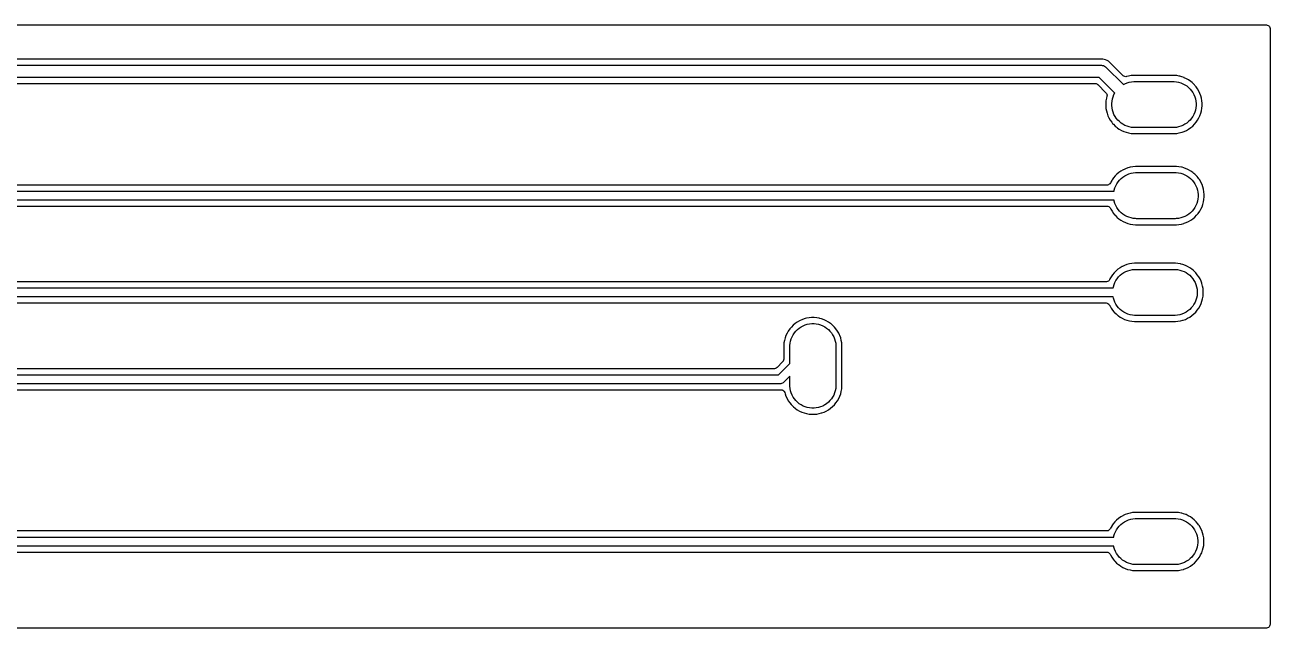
# Model space of a CAD drawing. Header units: millimetres. Extents: x 88 to 236, y -149 to -88.
# Drawn here: x 161.96 to 203.25, y -148.51 to -128.51 of the extents above; entities that cross this region are included whole.
import ezdxf

# ---------------------------------------------------------------- set-up
doc = ezdxf.new("R2010")
doc.units = ezdxf.units.MM
doc.layers.add('F.Cu', color=13, linetype='CONTINUOUS', true_color=0xc83434)

msp = doc.modelspace()

# ---------------------------------------------------------------- linework, layer by layer
at = {"layer": 'F.Cu', "linetype": 'CONTINUOUS'}
for p, q in [((158.2475, -128.51), (203.126, -128.51)), ((203.126, -128.51), (203.156838, -128.513896)), ((203.156838, -128.513896), (203.185737, -128.525338)), ((203.185737, -128.525338), (203.210884, -128.543608)), ((203.210884, -128.543608), (203.230697, -128.567557)), ((203.230697, -128.567557), (203.243931, -128.595682)), ((203.243931, -128.595682), (203.249755, -128.626214)), ((203.249755, -128.626214), (203.25, -128.634)), ((203.25, -128.634), (203.25, -148.386)), ((158.132843, -129.85), (192.47, -129.85)), ((197.69125, -129.6495), (158.267255, -129.6495)), ((192.47, -129.85), (197.665, -129.85)), ((197.665, -129.85), (197.684603, -129.850963)), ((197.684603, -129.850963), (197.723057, -129.858612)), ((197.691251, -129.6495), (197.69125, -129.6495)), ((197.699141, -129.650538), (197.691251, -129.6495)), ((197.743299, -129.656352), (197.699141, -129.650538)), ((197.723057, -129.858612), (197.759279, -129.873616)), ((197.743301, -129.656353), (197.743298, -129.656352)), ((197.743298, -129.656352), (197.743299, -129.656352)), ((197.794013, -129.669941), (197.743301, -129.656353)), ((197.759279, -129.873616), (197.791879, -129.895398)), ((197.791879, -129.895398), (197.806421, -129.908579)), ((197.794015, -129.669942), (197.794013, -129.669941)), ((197.794022, -129.669944), (197.794015, -129.669942)), ((197.842507, -129.690027), (197.794022, -129.669944)), ((197.806421, -129.908579), (198.384724, -130.486882)), ((197.842513, -129.69003), (197.842507, -129.690027)), ((197.842517, -129.690032), (197.842513, -129.69003)), ((197.84252, -129.690034), (197.842517, -129.690032)), ((197.868691, -129.705143), (197.84252, -129.690034)), ((197.868695, -129.705146), (197.868691, -129.705143)), ((197.887974, -129.716276), (197.868695, -129.705146)), ((197.88799, -129.716287), (197.887974, -129.716276)), ((197.899436, -129.72507), (197.88799, -129.716287)), ((197.929635, -129.748242), (197.899436, -129.72507)), ((197.929637, -129.748244), (197.929635, -129.748242)), ((197.929642, -129.748248), (197.929637, -129.748244)), ((198.37275, -130.191356), (197.929642, -129.748248)), ((158.02375, -130.4505), (192.44375, -130.4505)), ((192.47, -130.25), (158.05, -130.25)), ((192.44375, -130.4505), (197.447745, -130.4505)), ((197.582158, -130.25), (192.47, -130.25)), ((197.447745, -130.4505), (197.478583, -130.454396)), ((197.478583, -130.454396), (197.507482, -130.465838)), ((198.101882, -130.769724), (197.582158, -130.25)), ((198.376498, -130.194951), (198.37275, -130.191356)), ((198.401834, -130.212956), (198.376498, -130.194951)), ((198.384724, -130.486882), (198.43792, -130.458448)), ((198.430852, -130.224095), (198.401834, -130.212956)), ((198.461729, -130.227668), (198.430852, -130.224095)), ((198.43792, -130.458448), (198.507279, -130.429719)), ((198.492524, -130.22345), (198.461729, -130.227668)), ((198.55582, -130.20649), (198.492524, -130.22345)), ((198.507279, -130.429719), (198.57912, -130.407926)), ((198.555823, -130.206489), (198.55582, -130.20649)), ((198.555828, -130.206488), (198.555823, -130.206489)), ((198.55583, -130.206487), (198.555828, -130.206488)), ((198.555833, -130.206487), (198.55583, -130.206487)), ((198.638853, -130.191848), (198.555833, -130.206487)), ((198.57912, -130.407926), (198.652751, -130.39328)), ((198.722844, -130.1845), (198.638853, -130.191848)), ((198.652751, -130.39328), (198.727463, -130.385921)), ((198.722845, -130.1845), (198.722844, -130.1845)), ((200.072155, -130.1845), (198.722845, -130.1845)), ((198.727463, -130.385921), (198.765, -130.385)), ((198.765, -130.385), (200.03, -130.385)), ((200.03, -130.385), (200.067537, -130.385921)), ((200.067537, -130.385921), (200.142249, -130.39328)), ((200.072156, -130.1845), (200.072155, -130.1845)), ((200.156147, -130.191848), (200.072156, -130.1845)), ((200.142249, -130.39328), (200.21588, -130.407926)), ((200.239166, -130.206487), (200.156145, -130.191848)), ((200.156145, -130.191848), (200.156147, -130.191848)), ((200.21588, -130.407926), (200.287721, -130.429719)), ((200.239173, -130.206488), (200.239166, -130.206487)), ((200.260994, -130.212335), (200.239173, -130.206488)), ((200.320608, -130.228309), (200.260994, -130.212335)), ((200.287721, -130.429719), (200.35708, -130.458448)), ((200.320616, -130.228312), (200.320608, -130.228309)), ((200.320627, -130.228315), (200.320616, -130.228312)), ((200.399821, -130.257138), (200.320627, -130.228315)), ((200.35708, -130.458448), (200.423289, -130.493838)), ((200.399838, -130.257146), (200.399821, -130.257138)), ((200.405958, -130.26), (200.399838, -130.257146)), ((200.476243, -130.292775), (200.405958, -130.26)), ((200.549257, -130.33493), (200.476243, -130.292775)), ((200.549265, -130.334936), (200.549257, -130.33493)), ((200.549274, -130.334941), (200.549265, -130.334936)), ((200.618323, -130.38329), (200.549274, -130.334941)), ((200.618326, -130.383292), (200.618323, -130.38329)), ((200.660921, -130.419034), (200.618326, -130.383292)), ((200.682904, -130.43748), (200.660921, -130.419034)), ((200.682911, -130.437487), (200.682904, -130.43748)), ((200.682923, -130.437498), (200.682911, -130.437487)), ((200.742501, -130.497076), (200.682923, -130.437498)), ((197.507482, -130.465838), (197.532629, -130.484108)), ((197.532629, -130.484108), (197.535426, -130.486819)), ((197.535426, -130.486819), (197.806356, -130.757749)), ((197.806356, -130.757749), (197.825407, -130.782309)), ((197.825407, -130.782309), (197.837751, -130.810835)), ((197.837751, -130.810835), (197.842614, -130.841535)), ((197.839689, -130.87248), (197.83845, -130.877522)), ((197.842614, -130.841535), (197.839689, -130.87248)), ((198.044719, -130.892279), (198.073448, -130.82292)), ((198.073448, -130.82292), (198.101882, -130.769724)), ((200.423289, -130.493838), (200.48571, -130.535546)), ((200.48571, -130.535546), (200.543743, -130.583172)), ((200.543743, -130.583172), (200.596828, -130.636257)), ((200.596828, -130.636257), (200.644454, -130.69429)), ((200.644454, -130.69429), (200.686162, -130.756711)), ((200.686162, -130.756711), (200.721552, -130.82292)), ((200.721552, -130.82292), (200.750281, -130.892279)), ((200.742512, -130.497088), (200.742501, -130.497076)), ((200.74252, -130.497096), (200.742512, -130.497088)), ((200.758791, -130.516487), (200.74252, -130.497096)), ((200.796707, -130.561673), (200.758791, -130.516487)), ((200.796709, -130.561676), (200.796707, -130.561673)), ((200.796713, -130.561681), (200.796709, -130.561676)), ((200.818591, -130.592927), (200.796713, -130.561681)), ((200.845058, -130.630725), (200.818591, -130.592927)), ((200.845061, -130.63073), (200.845058, -130.630725)), ((200.84507, -130.630743), (200.845061, -130.63073)), ((200.887225, -130.703757), (200.84507, -130.630743)), ((200.922853, -130.780161), (200.887225, -130.703757)), ((200.922861, -130.780178), (200.922853, -130.780161)), ((200.951684, -130.859372), (200.922861, -130.780178)), ((200.951691, -130.859392), (200.951684, -130.859372)), ((200.973512, -130.940828), (200.951691, -130.859392)), ((197.806848, -131.023853), (197.7995, -131.107843)), ((197.7995, -131.107843), (197.7995, -131.192156)), ((197.7995, -131.192156), (197.806848, -131.276146)), ((197.821487, -130.940833), (197.806848, -131.023853)), ((197.806848, -131.276146), (197.808452, -131.285241)), ((197.808452, -131.285241), (197.821488, -131.359172)), ((197.821491, -130.940814), (197.821487, -130.940833)), ((197.83845, -130.877522), (197.821491, -130.940814)), ((198.000921, -131.112463), (198.00828, -131.037751)), ((198.000921, -131.187537), (198.000921, -131.112463)), ((198.00828, -131.262249), (198.000921, -131.187537)), ((198.00828, -131.037751), (198.022926, -130.96412)), ((198.022926, -131.33588), (198.00828, -131.262249)), ((198.022926, -130.96412), (198.044719, -130.892279)), ((200.750281, -130.892279), (200.772074, -130.96412)), ((200.772074, -130.96412), (200.78672, -131.037751)), ((200.78672, -131.262249), (200.772074, -131.33588)), ((200.78672, -131.037751), (200.794079, -131.112463)), ((200.794079, -131.187537), (200.78672, -131.262249)), ((200.794079, -131.112463), (200.794079, -131.187537)), ((200.988152, -131.023857), (200.973512, -130.940828)), ((200.973512, -131.359172), (200.988152, -131.276143)), ((200.9955, -131.107845), (200.988152, -131.023857)), ((200.988152, -131.276143), (200.9955, -131.192155)), ((200.9955, -131.192155), (200.9955, -131.107845)), ((197.821488, -131.359172), (197.843309, -131.440608)), ((197.843309, -131.440608), (197.843312, -131.440616)), ((197.843312, -131.440616), (197.843315, -131.440627)), ((197.843315, -131.440627), (197.872138, -131.519821)), ((197.872138, -131.519821), (197.872144, -131.519833)), ((197.872144, -131.519833), (197.907775, -131.596243)), ((197.907775, -131.596243), (197.94993, -131.669257)), ((197.94993, -131.669257), (197.949936, -131.669265)), ((197.949936, -131.669265), (197.949941, -131.669274)), ((197.949941, -131.669274), (197.99829, -131.738323)), ((198.044719, -131.407721), (198.022926, -131.33588)), ((198.073448, -131.47708), (198.044719, -131.407721)), ((198.108838, -131.543289), (198.073448, -131.47708)), ((198.150546, -131.60571), (198.108838, -131.543289)), ((198.198172, -131.663743), (198.150546, -131.60571)), ((198.251257, -131.716828), (198.198172, -131.663743)), ((200.596828, -131.663743), (200.543743, -131.716828)), ((200.644454, -131.60571), (200.596828, -131.663743)), ((200.686162, -131.543289), (200.644454, -131.60571)), ((200.721552, -131.47708), (200.686162, -131.543289)), ((200.750281, -131.407721), (200.721552, -131.47708)), ((200.772074, -131.33588), (200.750281, -131.407721)), ((200.796713, -131.738319), (200.84507, -131.669257)), ((200.84507, -131.669257), (200.887225, -131.596243)), ((200.887225, -131.596243), (200.922856, -131.519833)), ((200.922856, -131.519833), (200.922858, -131.519826)), ((200.922858, -131.519826), (200.922861, -131.519821)), ((200.922861, -131.519821), (200.951684, -131.440627)), ((200.951683, -131.440627), (200.951691, -131.440608)), ((200.951684, -131.440627), (200.951683, -131.440627)), ((200.951691, -131.440608), (200.973512, -131.359172)), ((197.99829, -131.738323), (197.998292, -131.738326)), ((197.998292, -131.738326), (198.029086, -131.775024)), ((198.029086, -131.775024), (198.05248, -131.802904)), ((198.05248, -131.802904), (198.052487, -131.802911)), ((198.052487, -131.802911), (198.052498, -131.802923)), ((198.052498, -131.802923), (198.112076, -131.862501)), ((198.112076, -131.862501), (198.112088, -131.862512)), ((198.112088, -131.862512), (198.112096, -131.86252)), ((198.112096, -131.86252), (198.1121, -131.862523)), ((198.1121, -131.862523), (198.176673, -131.916707)), ((198.176673, -131.916707), (198.176677, -131.916709)), ((198.176677, -131.916709), (198.176681, -131.916713)), ((198.176681, -131.916713), (198.193702, -131.928631)), ((198.193702, -131.928631), (198.245725, -131.965058)), ((198.245725, -131.965058), (198.24573, -131.965061)), ((198.24573, -131.965061), (198.245743, -131.96507)), ((198.245743, -131.96507), (198.318757, -132.007225)), ((198.30929, -131.764454), (198.251257, -131.716828)), ((198.371711, -131.806162), (198.30929, -131.764454)), ((198.318757, -132.007225), (198.395161, -132.042853)), ((198.43792, -131.841552), (198.371711, -131.806162)), ((198.395161, -132.042853), (198.395178, -132.042861)), ((198.395178, -132.042861), (198.474372, -132.071684)), ((198.507279, -131.870281), (198.43792, -131.841552)), ((198.474372, -132.071684), (198.474375, -132.071684)), ((198.474375, -132.071684), (198.474392, -132.071691)), ((198.474392, -132.071691), (198.555828, -132.093512)), ((198.57912, -131.892074), (198.507279, -131.870281)), ((198.555828, -132.093512), (198.638857, -132.108152)), ((198.652751, -131.90672), (198.57912, -131.892074)), ((198.638857, -132.108152), (198.722843, -132.115499)), ((198.727463, -131.914079), (198.652751, -131.90672)), ((198.722843, -132.115499), (198.722844, -132.1155)), ((198.722844, -132.1155), (198.722845, -132.1155)), ((198.722845, -132.1155), (200.072156, -132.1155)), ((198.765, -131.915), (198.727463, -131.914079)), ((200.03, -131.915), (198.765, -131.915)), ((200.067537, -131.914079), (200.03, -131.915)), ((200.142249, -131.90672), (200.067537, -131.914079)), ((200.072156, -132.115499), (200.156143, -132.108152)), ((200.072156, -132.1155), (200.072156, -132.115499)), ((200.21588, -131.892074), (200.142249, -131.90672)), ((200.156143, -132.108152), (200.239172, -132.093512)), ((200.287721, -131.870281), (200.21588, -131.892074)), ((200.239172, -132.093512), (200.320608, -132.071691)), ((200.35708, -131.841552), (200.287721, -131.870281)), ((200.320608, -132.071691), (200.333942, -132.066838)), ((200.333942, -132.066838), (200.399821, -132.042861)), ((200.423289, -131.806162), (200.35708, -131.841552)), ((200.399821, -132.042861), (200.399826, -132.042858)), ((200.399826, -132.042858), (200.399833, -132.042856)), ((200.399833, -132.042856), (200.476243, -132.007225)), ((200.48571, -131.764454), (200.423289, -131.806162)), ((200.476243, -132.007225), (200.549257, -131.96507)), ((200.543743, -131.716828), (200.48571, -131.764454)), ((200.549257, -131.96507), (200.618319, -131.916713)), ((200.618319, -131.916713), (200.682904, -131.86252)), ((200.682904, -131.86252), (200.74252, -131.802904)), ((200.74252, -131.802904), (200.796713, -131.738319)), ((198.378757, -133.312775), (198.305743, -133.35493)), ((198.384704, -133.310001), (198.378757, -133.312775)), ((198.455161, -133.277146), (198.384704, -133.310001)), ((198.455178, -133.277138), (198.455161, -133.277146)), ((198.534372, -133.248315), (198.455178, -133.277138)), ((198.534386, -133.24831), (198.534372, -133.248315)), ((198.534392, -133.248309), (198.534386, -133.24831)), ((198.572184, -133.238182), (198.534392, -133.248309)), ((198.615826, -133.226488), (198.572184, -133.238182)), ((198.615833, -133.226487), (198.615826, -133.226488)), ((198.698853, -133.211848), (198.615833, -133.226487)), ((198.782844, -133.2045), (198.698853, -133.211848)), ((198.782845, -133.2045), (198.782844, -133.2045)), ((200.142155, -133.2045), (198.782845, -133.2045)), ((200.142156, -133.2045), (200.142155, -133.2045)), ((200.226147, -133.211848), (200.142156, -133.2045)), ((200.309166, -133.226487), (200.226145, -133.211848)), ((200.226145, -133.211848), (200.226147, -133.211848)), ((200.309173, -133.226488), (200.309166, -133.226487)), ((200.330994, -133.232335), (200.309173, -133.226488)), ((200.390608, -133.248309), (200.330994, -133.232335)), ((200.390616, -133.248312), (200.390608, -133.248309)), ((200.390627, -133.248315), (200.390616, -133.248312)), ((200.469821, -133.277138), (200.390627, -133.248315)), ((200.469838, -133.277146), (200.469821, -133.277138)), ((200.499116, -133.290799), (200.469838, -133.277146)), ((200.546243, -133.312775), (200.499116, -133.290799)), ((200.619257, -133.35493), (200.546243, -133.312775)), ((197.956512, -133.747908), (197.939951, -133.774207)), ((197.967775, -133.723757), (197.956512, -133.747908)), ((197.967776, -133.723755), (197.967775, -133.723757)), ((197.998812, -133.67), (197.967776, -133.723754)), ((197.967776, -133.723754), (197.967776, -133.723755)), ((198.00993, -133.650743), (197.998812, -133.67)), ((198.009932, -133.650739), (198.00993, -133.650743)), ((198.009941, -133.650725), (198.009932, -133.650739)), ((198.05829, -133.581676), (198.009941, -133.650725)), ((198.058292, -133.581673), (198.05829, -133.581676)), ((198.112476, -133.5171), (198.058292, -133.581673)), ((198.112498, -133.517076), (198.112476, -133.5171)), ((198.172076, -133.457498), (198.112498, -133.517076)), ((198.168838, -133.776711), (198.210546, -133.71429)), ((198.1721, -133.457476), (198.172076, -133.457498)), ((198.236673, -133.403292), (198.1721, -133.457476)), ((198.210546, -133.71429), (198.258172, -133.656257)), ((198.236676, -133.40329), (198.236673, -133.403292)), ((198.305725, -133.354941), (198.236676, -133.40329)), ((198.258172, -133.656257), (198.311257, -133.603172)), ((198.305742, -133.354931), (198.305725, -133.354941)), ((198.305743, -133.35493), (198.305742, -133.354931)), ((198.311257, -133.603172), (198.36929, -133.555546)), ((198.36929, -133.555546), (198.431711, -133.513838)), ((198.431711, -133.513838), (198.49792, -133.478448)), ((198.49792, -133.478448), (198.567279, -133.449719)), ((198.567279, -133.449719), (198.63912, -133.427926)), ((198.63912, -133.427926), (198.712751, -133.41328)), ((198.712751, -133.41328), (198.787463, -133.405921)), ((198.787463, -133.405921), (198.825, -133.405)), ((198.825, -133.405), (200.1, -133.405)), ((200.1, -133.405), (200.137537, -133.405921)), ((200.137537, -133.405921), (200.212249, -133.41328)), ((200.212249, -133.41328), (200.28588, -133.427926)), ((200.28588, -133.427926), (200.357721, -133.449719)), ((200.357721, -133.449719), (200.42708, -133.478448)), ((200.42708, -133.478448), (200.493289, -133.513838)), ((200.493289, -133.513838), (200.55571, -133.555546)), ((200.55571, -133.555546), (200.613743, -133.603172)), ((200.613743, -133.603172), (200.666828, -133.656257)), ((200.619265, -133.354936), (200.619257, -133.35493)), ((200.619274, -133.354941), (200.619265, -133.354936)), ((200.688323, -133.40329), (200.619274, -133.354941)), ((200.666828, -133.656257), (200.714454, -133.71429)), ((200.688326, -133.403292), (200.688323, -133.40329)), ((200.723493, -133.432801), (200.688326, -133.403292)), ((200.714454, -133.71429), (200.756162, -133.776711)), ((200.752904, -133.45748), (200.723493, -133.432801)), ((200.752911, -133.457487), (200.752904, -133.45748)), ((200.752923, -133.457498), (200.752911, -133.457487)), ((200.812501, -133.517076), (200.752923, -133.457498)), ((200.812512, -133.517088), (200.812501, -133.517076)), ((200.81252, -133.517096), (200.812512, -133.517088)), ((200.830584, -133.538624), (200.81252, -133.517096)), ((200.866707, -133.581673), (200.830584, -133.538624)), ((200.866709, -133.581676), (200.866707, -133.581673)), ((200.866713, -133.581681), (200.866709, -133.581676)), ((200.885708, -133.608809), (200.866713, -133.581681)), ((200.915058, -133.650725), (200.885708, -133.608809)), ((200.915061, -133.65073), (200.915058, -133.650725)), ((200.91507, -133.650743), (200.915061, -133.65073)), ((200.957225, -133.723757), (200.91507, -133.650743)), ((200.992853, -133.800161), (200.957225, -133.723757)), ((159.422132, -134.02), (198.075789, -134.02)), ((197.844133, -133.8195), (159.556544, -133.8195)), ((197.860103, -133.818467), (197.844133, -133.8195)), ((197.890182, -133.810633), (197.860103, -133.818467)), ((197.917367, -133.795564), (197.890182, -133.810633)), ((197.939951, -133.774207), (197.917367, -133.795564)), ((198.075789, -134.02), (198.082926, -133.98412)), ((198.082926, -133.98412), (198.104719, -133.912279)), ((198.104719, -133.912279), (198.133448, -133.84292)), ((198.133448, -133.84292), (198.168838, -133.776711)), ((200.756162, -133.776711), (200.791552, -133.84292)), ((200.791552, -133.84292), (200.820281, -133.912279)), ((200.820281, -133.912279), (200.842074, -133.98412)), ((200.842074, -133.98412), (200.85672, -134.057751)), ((200.85672, -134.057751), (200.864079, -134.132463)), ((200.864079, -134.132463), (200.864079, -134.207537)), ((200.992861, -133.800178), (200.992853, -133.800161)), ((201.021684, -133.879372), (200.992861, -133.800178)), ((201.021691, -133.879392), (201.021684, -133.879372)), ((201.043512, -133.960828), (201.021691, -133.879392)), ((201.058152, -134.043857), (201.043512, -133.960828)), ((201.0655, -134.127845), (201.058152, -134.043857)), ((201.0655, -134.212155), (201.0655, -134.127845)), ((159.337027, -134.5205), (197.844133, -134.5205)), ((198.075789, -134.32), (159.36, -134.32)), ((197.844133, -134.5205), (197.874971, -134.524396)), ((197.874971, -134.524396), (197.90387, -134.535838)), ((197.90387, -134.535838), (197.929017, -134.554108)), ((197.929017, -134.554108), (197.94883, -134.578057)), ((197.94883, -134.578057), (197.956511, -134.592088)), ((197.956511, -134.592088), (197.967775, -134.616243)), ((198.082926, -134.35588), (198.075789, -134.32)), ((198.104719, -134.427721), (198.082926, -134.35588)), ((198.133448, -134.49708), (198.104719, -134.427721)), ((198.168838, -134.563289), (198.133448, -134.49708)), ((198.210546, -134.62571), (198.168838, -134.563289)), ((200.756162, -134.563289), (200.714454, -134.62571)), ((200.791552, -134.49708), (200.756162, -134.563289)), ((200.820281, -134.427721), (200.791552, -134.49708)), ((200.842074, -134.35588), (200.820281, -134.427721)), ((200.85672, -134.282249), (200.842074, -134.35588)), ((200.864079, -134.207537), (200.85672, -134.282249)), ((200.957225, -134.616243), (200.992856, -134.539833)), ((200.992856, -134.539833), (200.992858, -134.539826)), ((200.992858, -134.539826), (200.992861, -134.539821)), ((200.992861, -134.539821), (201.021684, -134.460627)), ((201.021683, -134.460627), (201.021691, -134.460608)), ((201.021684, -134.460627), (201.021683, -134.460627)), ((201.021691, -134.460608), (201.043512, -134.379172)), ((201.043512, -134.379172), (201.058152, -134.296143)), ((201.058152, -134.296143), (201.0655, -134.212155)), ((197.967775, -134.616243), (198.00993, -134.689257)), ((198.00993, -134.689257), (198.009936, -134.689265)), ((198.009936, -134.689265), (198.009941, -134.689274)), ((198.009941, -134.689274), (198.05829, -134.758323)), ((198.05829, -134.758323), (198.058292, -134.758326)), ((198.058292, -134.758326), (198.095405, -134.802555)), ((198.095405, -134.802555), (198.11248, -134.822904)), ((198.11248, -134.822904), (198.112487, -134.822911)), ((198.112487, -134.822911), (198.112498, -134.822923)), ((198.112498, -134.822923), (198.172076, -134.882501)), ((198.172076, -134.882501), (198.172088, -134.882512)), ((198.172088, -134.882512), (198.172096, -134.88252)), ((198.172096, -134.88252), (198.184414, -134.892856)), ((198.184414, -134.892856), (198.236673, -134.936707)), ((198.258172, -134.683743), (198.210546, -134.62571)), ((198.236673, -134.936707), (198.236677, -134.936709)), ((198.236677, -134.936709), (198.236681, -134.936713)), ((198.236681, -134.936713), (198.267298, -134.958151)), ((198.311257, -134.736828), (198.258172, -134.683743)), ((198.267298, -134.958151), (198.305725, -134.985058)), ((198.305725, -134.985058), (198.30573, -134.985061)), ((198.30573, -134.985061), (198.305743, -134.98507)), ((198.305743, -134.98507), (198.378757, -135.027225)), ((198.36929, -134.784454), (198.311257, -134.736828)), ((198.431711, -134.826162), (198.36929, -134.784454)), ((198.49792, -134.861552), (198.431711, -134.826162)), ((198.567279, -134.890281), (198.49792, -134.861552)), ((198.63912, -134.912074), (198.567279, -134.890281)), ((198.712751, -134.92672), (198.63912, -134.912074)), ((198.787463, -134.934079), (198.712751, -134.92672)), ((198.825, -134.935), (198.787463, -134.934079)), ((200.1, -134.935), (198.825, -134.935)), ((200.137537, -134.934079), (200.1, -134.935)), ((200.212249, -134.92672), (200.137537, -134.934079)), ((200.28588, -134.912074), (200.212249, -134.92672)), ((200.357721, -134.890281), (200.28588, -134.912074)), ((200.42708, -134.861552), (200.357721, -134.890281)), ((200.493289, -134.826162), (200.42708, -134.861552)), ((200.55571, -134.784454), (200.493289, -134.826162)), ((200.546243, -135.027225), (200.619257, -134.98507)), ((200.613743, -134.736828), (200.55571, -134.784454)), ((200.666828, -134.683743), (200.613743, -134.736828)), ((200.619257, -134.98507), (200.688319, -134.936713)), ((200.714454, -134.62571), (200.666828, -134.683743)), ((200.688319, -134.936713), (200.752904, -134.88252)), ((200.752904, -134.88252), (200.81252, -134.822904)), ((200.81252, -134.822904), (200.866713, -134.758319)), ((200.866713, -134.758319), (200.91507, -134.689257)), ((200.91507, -134.689257), (200.957225, -134.616243)), ((198.378757, -135.027225), (198.455161, -135.062853)), ((198.455161, -135.062853), (198.455178, -135.062861)), ((198.455178, -135.062861), (198.534372, -135.091684)), ((198.534372, -135.091684), (198.534375, -135.091684)), ((198.534375, -135.091684), (198.534392, -135.091691)), ((198.534392, -135.091691), (198.615828, -135.113512)), ((198.615828, -135.113512), (198.698857, -135.128152)), ((198.698857, -135.128152), (198.782843, -135.135499)), ((198.782843, -135.135499), (198.782844, -135.1355)), ((198.782844, -135.1355), (198.782845, -135.1355)), ((198.782845, -135.1355), (200.142156, -135.1355)), ((200.142156, -135.135499), (200.226143, -135.128152)), ((200.142156, -135.1355), (200.142156, -135.135499)), ((200.226143, -135.128152), (200.309172, -135.113512)), ((200.309172, -135.113512), (200.390608, -135.091691)), ((200.390608, -135.091691), (200.39998, -135.088279)), ((200.39998, -135.088279), (200.469821, -135.062861)), ((200.469821, -135.062861), (200.469826, -135.062858)), ((200.469826, -135.062858), (200.469833, -135.062856)), ((200.469833, -135.062856), (200.546243, -135.027225)), ((198.206673, -136.613292), (198.1421, -136.667476)), ((198.206676, -136.61329), (198.206673, -136.613292)), ((198.275725, -136.564941), (198.206676, -136.61329)), ((198.275742, -136.564931), (198.275725, -136.564941)), ((198.275743, -136.56493), (198.275742, -136.564931)), ((198.348757, -136.522775), (198.275743, -136.56493)), ((198.354704, -136.520001), (198.348757, -136.522775)), ((198.425161, -136.487146), (198.354704, -136.520001)), ((198.425178, -136.487138), (198.425161, -136.487146)), ((198.504372, -136.458315), (198.425178, -136.487138)), ((198.504386, -136.45831), (198.504372, -136.458315)), ((198.504392, -136.458309), (198.504386, -136.45831)), ((198.542184, -136.448182), (198.504392, -136.458309)), ((198.537279, -136.659719), (198.60912, -136.637926)), ((198.585826, -136.436488), (198.542184, -136.448182)), ((198.585833, -136.436487), (198.585826, -136.436488)), ((198.668853, -136.421848), (198.585833, -136.436487)), ((198.60912, -136.637926), (198.682751, -136.62328)), ((198.752844, -136.4145), (198.668853, -136.421848)), ((198.682751, -136.62328), (198.757463, -136.615921)), ((198.752845, -136.4145), (198.752844, -136.4145)), ((200.112155, -136.4145), (198.752845, -136.4145)), ((198.757463, -136.615921), (198.795, -136.615)), ((198.795, -136.615), (200.07, -136.615)), ((200.07, -136.615), (200.107537, -136.615921)), ((200.107537, -136.615921), (200.182249, -136.62328)), ((200.112156, -136.4145), (200.112155, -136.4145)), ((200.196147, -136.421848), (200.112156, -136.4145)), ((200.182249, -136.62328), (200.25588, -136.637926)), ((200.279166, -136.436487), (200.196145, -136.421848)), ((200.196145, -136.421848), (200.196147, -136.421848)), ((200.25588, -136.637926), (200.327721, -136.659719)), ((200.279173, -136.436488), (200.279166, -136.436487)), ((200.300994, -136.442335), (200.279173, -136.436488)), ((200.360608, -136.458309), (200.300994, -136.442335)), ((200.360616, -136.458312), (200.360608, -136.458309)), ((200.360627, -136.458315), (200.360616, -136.458312)), ((200.439821, -136.487138), (200.360627, -136.458315)), ((200.439838, -136.487146), (200.439821, -136.487138)), ((200.462777, -136.497843), (200.439838, -136.487146)), ((200.516243, -136.522775), (200.462777, -136.497843)), ((200.589257, -136.56493), (200.516243, -136.522775)), ((200.589265, -136.564936), (200.589257, -136.56493)), ((200.589274, -136.564941), (200.589265, -136.564936)), ((200.658323, -136.61329), (200.589274, -136.564941)), ((200.658326, -136.613292), (200.658323, -136.61329)), ((200.711092, -136.657569), (200.658326, -136.613292)), ((197.814133, -137.0295), (160.466544, -137.0295)), ((197.830103, -137.028467), (197.814133, -137.0295)), ((197.860182, -137.020633), (197.830103, -137.028467)), ((197.887367, -137.005564), (197.860182, -137.020633)), ((197.909951, -136.984207), (197.887367, -137.005564)), ((197.926512, -136.957908), (197.909951, -136.984207)), ((197.937775, -136.933757), (197.926512, -136.957908)), ((197.937776, -136.933755), (197.937775, -136.933757)), ((197.979931, -136.860742), (197.937776, -136.933754)), ((197.937776, -136.933754), (197.937776, -136.933755)), ((197.979941, -136.860725), (197.979931, -136.860742)), ((198.02829, -136.791676), (197.979941, -136.860725)), ((198.028292, -136.791673), (198.02829, -136.791676)), ((198.082476, -136.7271), (198.028292, -136.791673)), ((198.074719, -137.122279), (198.103448, -137.05292)), ((198.082498, -136.727076), (198.082476, -136.7271)), ((198.142076, -136.667498), (198.082498, -136.727076)), ((198.103448, -137.05292), (198.138838, -136.986711)), ((198.138838, -136.986711), (198.180546, -136.92429)), ((198.1421, -136.667476), (198.142076, -136.667498)), ((198.180546, -136.92429), (198.228172, -136.866257)), ((198.228172, -136.866257), (198.281257, -136.813172)), ((198.281257, -136.813172), (198.33929, -136.765546)), ((198.33929, -136.765546), (198.401711, -136.723838)), ((198.401711, -136.723838), (198.46792, -136.688448)), ((198.46792, -136.688448), (198.537279, -136.659719)), ((200.327721, -136.659719), (200.39708, -136.688448)), ((200.39708, -136.688448), (200.463289, -136.723838)), ((200.463289, -136.723838), (200.52571, -136.765546)), ((200.52571, -136.765546), (200.583743, -136.813172)), ((200.583743, -136.813172), (200.636828, -136.866257)), ((200.636828, -136.866257), (200.684454, -136.92429)), ((200.684454, -136.92429), (200.726162, -136.986711)), ((200.722904, -136.66748), (200.711092, -136.657569)), ((200.722911, -136.667487), (200.722904, -136.66748)), ((200.722923, -136.667498), (200.722911, -136.667487)), ((200.782501, -136.727076), (200.722923, -136.667498)), ((200.726162, -136.986711), (200.761552, -137.05292)), ((200.761552, -137.05292), (200.790281, -137.122279)), ((200.782512, -136.727088), (200.782501, -136.727076)), ((200.78252, -136.727096), (200.782512, -136.727088)), ((200.782523, -136.7271), (200.78252, -136.727096)), ((200.836707, -136.791673), (200.782523, -136.7271)), ((200.836709, -136.791676), (200.836707, -136.791673)), ((200.885058, -136.860725), (200.836709, -136.791676)), ((200.885061, -136.86073), (200.885058, -136.860725)), ((200.88507, -136.860743), (200.885061, -136.86073)), ((200.927225, -136.933757), (200.88507, -136.860743)), ((200.962853, -137.010161), (200.927225, -136.933757)), ((200.962861, -137.010178), (200.962853, -137.010161)), ((200.984274, -137.069013), (200.962861, -137.010178)), ((200.991691, -137.089392), (200.984274, -137.069013)), ((160.332132, -137.23), (198.045789, -137.23)), ((198.045789, -137.23), (198.052926, -137.19412)), ((198.052926, -137.19412), (198.074719, -137.122279)), ((200.790281, -137.122279), (200.812074, -137.19412)), ((200.812074, -137.19412), (200.82672, -137.267751)), ((200.82672, -137.267751), (200.834079, -137.342463)), ((200.834079, -137.417537), (200.82672, -137.492249)), ((200.834079, -137.342463), (200.834079, -137.417537)), ((201.013512, -137.170828), (200.991691, -137.089392)), ((201.028152, -137.253857), (201.013512, -137.170828)), ((201.0355, -137.337845), (201.028152, -137.253857)), ((201.028152, -137.506143), (201.0355, -137.422155)), ((201.0355, -137.422155), (201.0355, -137.337845)), ((160.247027, -137.7305), (197.814133, -137.7305)), ((198.045789, -137.53), (160.27, -137.53)), ((197.814133, -137.7305), (197.844971, -137.734396)), ((197.844971, -137.734396), (197.87387, -137.745838)), ((197.87387, -137.745838), (197.899017, -137.764108)), ((197.899017, -137.764108), (197.91883, -137.788057)), ((197.91883, -137.788057), (197.926511, -137.802088)), ((197.926511, -137.802088), (197.934362, -137.818924)), ((197.934362, -137.818924), (197.937776, -137.826245)), ((197.937776, -137.826245), (197.943424, -137.836027)), ((197.943424, -137.836027), (197.97993, -137.899257)), ((198.052926, -137.56588), (198.045789, -137.53)), ((198.074719, -137.637721), (198.052926, -137.56588)), ((198.103448, -137.70708), (198.074719, -137.637721)), ((198.138838, -137.773289), (198.103448, -137.70708)), ((198.180546, -137.83571), (198.138838, -137.773289)), ((198.228172, -137.893743), (198.180546, -137.83571)), ((198.281257, -137.946828), (198.228172, -137.893743)), ((200.636828, -137.893743), (200.583743, -137.946828)), ((200.684454, -137.83571), (200.636828, -137.893743)), ((200.726162, -137.773289), (200.684454, -137.83571)), ((200.761552, -137.70708), (200.726162, -137.773289)), ((200.790281, -137.637721), (200.761552, -137.70708)), ((200.812074, -137.56588), (200.790281, -137.637721)), ((200.82672, -137.492249), (200.812074, -137.56588)), ((200.88507, -137.899257), (200.927225, -137.826243)), ((200.927225, -137.826243), (200.962856, -137.749833)), ((200.962856, -137.749833), (200.962858, -137.749826)), ((200.962858, -137.749826), (200.962861, -137.749821)), ((200.962861, -137.749821), (200.991684, -137.670627)), ((200.991683, -137.670627), (200.991691, -137.670608)), ((200.991684, -137.670627), (200.991683, -137.670627)), ((200.991691, -137.670608), (201.013512, -137.589172)), ((201.013512, -137.589172), (201.028152, -137.506143)), ((187.720161, -138.287146), (187.664097, -138.31329)), ((187.720178, -138.287138), (187.720161, -138.287146)), ((187.799372, -138.258315), (187.720178, -138.287138)), ((187.799386, -138.25831), (187.799372, -138.258315)), ((187.799392, -138.258309), (187.799386, -138.25831)), ((187.839309, -138.247613), (187.799392, -138.258309)), ((187.880826, -138.236488), (187.839309, -138.247613)), ((187.880833, -138.236487), (187.880826, -138.236488)), ((187.963853, -138.221848), (187.880833, -138.236487)), ((188.047844, -138.2145), (187.963853, -138.221848)), ((188.047845, -138.2145), (188.047844, -138.2145)), ((188.132155, -138.2145), (188.047845, -138.2145)), ((188.132156, -138.2145), (188.132155, -138.2145)), ((188.216147, -138.221848), (188.132156, -138.2145)), ((188.299166, -138.236487), (188.216145, -138.221848)), ((188.216145, -138.221848), (188.216147, -138.221848)), ((188.299173, -138.236488), (188.299166, -138.236487)), ((188.318955, -138.241789), (188.299173, -138.236488)), ((188.380608, -138.258309), (188.318955, -138.241789)), ((188.380616, -138.258312), (188.380608, -138.258309)), ((188.380627, -138.258315), (188.380616, -138.258312)), ((188.459821, -138.287138), (188.380627, -138.258315)), ((188.459838, -138.287146), (188.459821, -138.287138)), ((188.489116, -138.300799), (188.459838, -138.287146)), ((188.536243, -138.322775), (188.489116, -138.300799)), ((197.97993, -137.899257), (197.979936, -137.899265)), ((197.979936, -137.899265), (197.979941, -137.899274)), ((197.979941, -137.899274), (198.02829, -137.968323)), ((198.02829, -137.968323), (198.028292, -137.968326)), ((198.028292, -137.968326), (198.072569, -138.021092)), ((198.072569, -138.021092), (198.08248, -138.032904)), ((198.08248, -138.032904), (198.082487, -138.032911)), ((198.082487, -138.032911), (198.082498, -138.032923)), ((198.082498, -138.032923), (198.142076, -138.092501)), ((198.142076, -138.092501), (198.142088, -138.092512)), ((198.142088, -138.092512), (198.142096, -138.09252)), ((198.142096, -138.09252), (198.1421, -138.092523)), ((198.1421, -138.092523), (198.206673, -138.146707)), ((198.206673, -138.146707), (198.206677, -138.146709)), ((198.206677, -138.146709), (198.206681, -138.146713)), ((198.206681, -138.146713), (198.223251, -138.158315)), ((198.223251, -138.158315), (198.275725, -138.195058)), ((198.275725, -138.195058), (198.27573, -138.195061)), ((198.27573, -138.195061), (198.275743, -138.19507)), ((198.275743, -138.19507), (198.348757, -138.237225)), ((198.33929, -137.994454), (198.281257, -137.946828)), ((198.401711, -138.036162), (198.33929, -137.994454)), ((198.348757, -138.237225), (198.425161, -138.272853)), ((198.46792, -138.071552), (198.401711, -138.036162)), ((198.425161, -138.272853), (198.425178, -138.272861)), ((198.425178, -138.272861), (198.504372, -138.301684)), ((198.537279, -138.100281), (198.46792, -138.071552)), ((198.504372, -138.301684), (198.504375, -138.301684)), ((198.504375, -138.301684), (198.504392, -138.301691)), ((198.504392, -138.301691), (198.585828, -138.323512)), ((198.60912, -138.122074), (198.537279, -138.100281)), ((198.682751, -138.13672), (198.60912, -138.122074)), ((198.757463, -138.144079), (198.682751, -138.13672)), ((198.795, -138.145), (198.757463, -138.144079)), ((200.07, -138.145), (198.795, -138.145)), ((200.107537, -138.144079), (200.07, -138.145)), ((200.182249, -138.13672), (200.107537, -138.144079)), ((200.25588, -138.122074), (200.182249, -138.13672)), ((200.327721, -138.100281), (200.25588, -138.122074)), ((200.279172, -138.323512), (200.360608, -138.301691)), ((200.39708, -138.071552), (200.327721, -138.100281)), ((200.360608, -138.301691), (200.36998, -138.298279)), ((200.36998, -138.298279), (200.439821, -138.272861)), ((200.463289, -138.036162), (200.39708, -138.071552)), ((200.439821, -138.272861), (200.439826, -138.272858)), ((200.439826, -138.272858), (200.439833, -138.272856)), ((200.439833, -138.272856), (200.516243, -138.237225)), ((200.52571, -137.994454), (200.463289, -138.036162)), ((200.516243, -138.237225), (200.589257, -138.19507)), ((200.583743, -137.946828), (200.52571, -137.994454)), ((200.589257, -138.19507), (200.658319, -138.146713)), ((200.658319, -138.146713), (200.722904, -138.09252)), ((200.722904, -138.09252), (200.78252, -138.032904)), ((200.78252, -138.032904), (200.836713, -137.968319)), ((200.836713, -137.968319), (200.88507, -137.899257)), ((187.274931, -138.660742), (187.232776, -138.733755)), ((187.274941, -138.660725), (187.274931, -138.660742)), ((187.32329, -138.591676), (187.274941, -138.660725)), ((187.323292, -138.591673), (187.32329, -138.591676)), ((187.377476, -138.5271), (187.323292, -138.591673)), ((187.377498, -138.527076), (187.377476, -138.5271)), ((187.437076, -138.467498), (187.377498, -138.527076)), ((187.4371, -138.467476), (187.437076, -138.467498)), ((187.501673, -138.413292), (187.4371, -138.467476)), ((187.475546, -138.72429), (187.523172, -138.666257)), ((187.501676, -138.41329), (187.501673, -138.413292)), ((187.570725, -138.364941), (187.501676, -138.41329)), ((187.523172, -138.666257), (187.576257, -138.613172)), ((187.570742, -138.364931), (187.570725, -138.364941)), ((187.570743, -138.36493), (187.570742, -138.364931)), ((187.643757, -138.322775), (187.570743, -138.36493)), ((187.576257, -138.613172), (187.63429, -138.565546)), ((187.63429, -138.565546), (187.696711, -138.523838)), ((187.664097, -138.31329), (187.643757, -138.322775)), ((187.696711, -138.523838), (187.76292, -138.488448)), ((187.76292, -138.488448), (187.832279, -138.459719)), ((187.832279, -138.459719), (187.90412, -138.437926)), ((187.90412, -138.437926), (187.977751, -138.42328)), ((187.977751, -138.42328), (188.052463, -138.415921)), ((188.052463, -138.415921), (188.127537, -138.415921)), ((188.127537, -138.415921), (188.202249, -138.42328)), ((188.202249, -138.42328), (188.27588, -138.437926)), ((188.27588, -138.437926), (188.347721, -138.459719)), ((188.347721, -138.459719), (188.41708, -138.488448)), ((188.41708, -138.488448), (188.483289, -138.523838)), ((188.483289, -138.523838), (188.54571, -138.565546)), ((188.609257, -138.36493), (188.536243, -138.322775)), ((188.54571, -138.565546), (188.603743, -138.613172)), ((188.603743, -138.613172), (188.656828, -138.666257)), ((188.609265, -138.364936), (188.609257, -138.36493)), ((188.609274, -138.364941), (188.609265, -138.364936)), ((188.678323, -138.41329), (188.609274, -138.364941)), ((188.656828, -138.666257), (188.704454, -138.72429)), ((188.678326, -138.413292), (188.678323, -138.41329)), ((188.694781, -138.4271), (188.678326, -138.413292)), ((188.742904, -138.46748), (188.694781, -138.4271)), ((188.742911, -138.467487), (188.742904, -138.46748)), ((188.742923, -138.467498), (188.742911, -138.467487)), ((188.802501, -138.527076), (188.742923, -138.467498)), ((188.802512, -138.527088), (188.802501, -138.527076)), ((188.80252, -138.527096), (188.802512, -138.527088)), ((188.802523, -138.5271), (188.80252, -138.527096)), ((188.856707, -138.591673), (188.802523, -138.5271)), ((188.856709, -138.591676), (188.856707, -138.591673)), ((188.905058, -138.660725), (188.856709, -138.591676)), ((188.905061, -138.66073), (188.905058, -138.660725)), ((188.90507, -138.660743), (188.905061, -138.66073)), ((188.947225, -138.733757), (188.90507, -138.660743)), ((198.585828, -138.323512), (198.668857, -138.338152)), ((198.668857, -138.338152), (198.752843, -138.345499)), ((198.752843, -138.345499), (198.752844, -138.3455)), ((198.752844, -138.3455), (198.752845, -138.3455)), ((198.752845, -138.3455), (200.112156, -138.3455)), ((200.112156, -138.345499), (200.196143, -138.338152)), ((200.112156, -138.3455), (200.112156, -138.345499)), ((200.196143, -138.338152), (200.279172, -138.323512)), ((187.131848, -139.053853), (187.1245, -139.137843)), ((187.146487, -138.970833), (187.131848, -139.053853)), ((187.146488, -138.970826), (187.146487, -138.970833)), ((187.158863, -138.924645), (187.146488, -138.970826)), ((187.168309, -138.889392), (187.158863, -138.924645)), ((187.16831, -138.889386), (187.168309, -138.889392)), ((187.168315, -138.889372), (187.16831, -138.889386)), ((187.197138, -138.810178), (187.168315, -138.889372)), ((187.197146, -138.810161), (187.197138, -138.810178)), ((187.232776, -138.733755), (187.197146, -138.810161)), ((187.325921, -139.142463), (187.33328, -139.067751)), ((187.33328, -139.067751), (187.347926, -138.99412)), ((187.347926, -138.99412), (187.369719, -138.922279)), ((187.369719, -138.922279), (187.398448, -138.85292)), ((187.398448, -138.85292), (187.433838, -138.786711)), ((187.433838, -138.786711), (187.475546, -138.72429)), ((188.704454, -138.72429), (188.746162, -138.786711)), ((188.746162, -138.786711), (188.781552, -138.85292)), ((188.781552, -138.85292), (188.810281, -138.922279)), ((188.810281, -138.922279), (188.832074, -138.99412)), ((188.832074, -138.99412), (188.84672, -139.067751)), ((188.84672, -139.067751), (188.854079, -139.142463)), ((188.973159, -138.789372), (188.947225, -138.733757)), ((188.982853, -138.810161), (188.973159, -138.789372)), ((188.982861, -138.810178), (188.982853, -138.810161)), ((189.011684, -138.889372), (188.982861, -138.810178)), ((189.011691, -138.889392), (189.011684, -138.889372)), ((189.033512, -138.970828), (189.011691, -138.889392)), ((189.048152, -139.053857), (189.033512, -138.970828)), ((189.0555, -139.137845), (189.048152, -139.053857)), ((187.1245, -139.137843), (187.1245, -139.598456)), ((187.325, -139.18), (187.325921, -139.142463)), ((187.325, -139.732868), (187.325, -139.18)), ((188.854079, -139.142463), (188.855, -139.18)), ((188.855, -139.18), (188.855, -140.455)), ((189.0555, -140.497155), (189.0555, -139.137845)), ((186.813456, -139.9095), (148.406544, -139.9095)), ((186.817351, -139.909439), (186.813456, -139.9095)), ((186.848051, -139.904576), (186.817351, -139.909439)), ((186.876577, -139.892232), (186.848051, -139.904576)), ((186.901137, -139.873181), (186.876577, -139.892232)), ((187.088181, -139.686137), (186.901137, -139.873181)), ((186.947868, -140.11), (187.325, -139.732868)), ((187.090892, -139.68334), (187.088181, -139.686137)), ((187.109162, -139.658193), (187.090892, -139.68334)), ((187.120604, -139.629294), (187.109162, -139.658193)), ((187.1245, -139.598456), (187.120604, -139.629294)), ((148.272132, -140.11), (186.947868, -140.11)), ((187.116066, -140.366066), (187.105159, -140.375952)), ((187.325, -140.157132), (187.116066, -140.366066)), ((187.325, -140.455), (187.325, -140.157132)), ((148.187026, -140.6105), (187.036958, -140.6105)), ((187.01, -140.41), (148.21, -140.41)), ((187.024703, -140.409278), (187.01, -140.41)), ((187.053543, -140.403541), (187.024703, -140.409278)), ((187.036958, -140.6105), (187.067796, -140.614396)), ((187.08071, -140.392288), (187.053543, -140.403541)), ((187.067796, -140.614396), (187.096695, -140.625838)), ((187.105159, -140.375952), (187.08071, -140.392288)), ((187.096695, -140.625838), (187.121842, -140.644108)), ((187.121842, -140.644108), (187.141655, -140.668057)), ((187.141655, -140.668057), (187.154889, -140.696182)), ((187.154889, -140.696182), (187.156732, -140.702404)), ((187.156732, -140.702404), (187.168306, -140.745598)), ((187.168306, -140.745598), (187.168315, -140.745627)), ((187.168315, -140.745627), (187.197138, -140.824821)), ((187.325921, -140.492537), (187.325, -140.455)), ((187.33328, -140.567249), (187.325921, -140.492537)), ((187.347926, -140.64088), (187.33328, -140.567249)), ((187.369719, -140.712721), (187.347926, -140.64088)), ((187.398448, -140.78208), (187.369719, -140.712721)), ((187.433838, -140.848289), (187.398448, -140.78208)), ((188.781552, -140.78208), (188.746162, -140.848289)), ((188.810281, -140.712721), (188.781552, -140.78208)), ((188.832074, -140.64088), (188.810281, -140.712721)), ((188.84672, -140.567249), (188.832074, -140.64088)), ((188.854079, -140.492537), (188.84672, -140.567249)), ((188.855, -140.455), (188.854079, -140.492537)), ((188.982861, -140.824821), (189.011684, -140.745627)), ((189.011683, -140.745627), (189.011691, -140.745608)), ((189.011684, -140.745627), (189.011683, -140.745627)), ((189.011691, -140.745608), (189.033512, -140.664172)), ((189.033512, -140.664172), (189.048152, -140.581143)), ((189.048152, -140.581143), (189.0555, -140.497155)), ((187.197138, -140.824821), (187.197144, -140.824833)), ((187.197144, -140.824833), (187.232775, -140.901243)), ((187.232775, -140.901243), (187.27493, -140.974257)), ((187.27493, -140.974257), (187.274936, -140.974265)), ((187.274936, -140.974265), (187.274941, -140.974274)), ((187.274941, -140.974274), (187.32329, -141.043323)), ((187.32329, -141.043323), (187.323292, -141.043326)), ((187.323292, -141.043326), (187.367569, -141.096092)), ((187.367569, -141.096092), (187.37748, -141.107904)), ((187.37748, -141.107904), (187.377487, -141.107911)), ((187.377487, -141.107911), (187.377498, -141.107923)), ((187.377498, -141.107923), (187.437076, -141.167501)), ((187.475546, -140.91071), (187.433838, -140.848289)), ((187.437076, -141.167501), (187.437088, -141.167512)), ((187.437088, -141.167512), (187.437096, -141.16752)), ((187.437096, -141.16752), (187.444527, -141.173755)), ((187.444527, -141.173755), (187.501673, -141.221707)), ((187.523172, -140.968743), (187.475546, -140.91071)), ((187.576257, -141.021828), (187.523172, -140.968743)), ((187.63429, -141.069454), (187.576257, -141.021828)), ((187.696711, -141.111162), (187.63429, -141.069454)), ((187.76292, -141.146552), (187.696711, -141.111162)), ((187.832279, -141.175281), (187.76292, -141.146552)), ((187.90412, -141.197074), (187.832279, -141.175281)), ((187.977751, -141.21172), (187.90412, -141.197074)), ((188.27588, -141.197074), (188.202249, -141.21172)), ((188.347721, -141.175281), (188.27588, -141.197074)), ((188.41708, -141.146552), (188.347721, -141.175281)), ((188.483289, -141.111162), (188.41708, -141.146552)), ((188.54571, -141.069454), (188.483289, -141.111162)), ((188.603743, -141.021828), (188.54571, -141.069454)), ((188.656828, -140.968743), (188.603743, -141.021828)), ((188.704454, -140.91071), (188.656828, -140.968743)), ((188.678319, -141.221713), (188.742904, -141.16752)), ((188.746162, -140.848289), (188.704454, -140.91071)), ((188.742904, -141.16752), (188.80252, -141.107904)), ((188.80252, -141.107904), (188.856713, -141.043319)), ((188.856713, -141.043319), (188.90507, -140.974257)), ((188.90507, -140.974257), (188.947225, -140.901243)), ((188.947225, -140.901243), (188.982856, -140.824833)), ((188.982856, -140.824833), (188.982858, -140.824826)), ((188.982858, -140.824826), (188.982861, -140.824821)), ((187.501673, -141.221707), (187.501677, -141.221709)), ((187.501677, -141.221709), (187.501681, -141.221713)), ((187.501681, -141.221713), (187.521931, -141.235892)), ((187.521931, -141.235892), (187.570725, -141.270058)), ((187.570725, -141.270058), (187.57073, -141.270061)), ((187.57073, -141.270061), (187.570743, -141.27007)), ((187.570743, -141.27007), (187.643757, -141.312225)), ((187.643757, -141.312225), (187.720161, -141.347853)), ((187.720161, -141.347853), (187.720178, -141.347861)), ((187.720178, -141.347861), (187.799372, -141.376684)), ((187.799372, -141.376684), (187.799375, -141.376684)), ((187.799375, -141.376684), (187.799392, -141.376691)), ((187.799392, -141.376691), (187.880828, -141.398512)), ((187.880828, -141.398512), (187.963857, -141.413152)), ((187.963857, -141.413152), (188.047843, -141.420499)), ((188.052463, -141.219079), (187.977751, -141.21172)), ((188.047843, -141.420499), (188.047844, -141.4205)), ((188.047844, -141.4205), (188.047845, -141.4205)), ((188.047845, -141.4205), (188.132156, -141.4205)), ((188.127537, -141.219079), (188.052463, -141.219079)), ((188.202249, -141.21172), (188.127537, -141.219079)), ((188.132156, -141.420499), (188.216143, -141.413152)), ((188.132156, -141.4205), (188.132156, -141.420499)), ((188.216143, -141.413152), (188.299172, -141.398512)), ((188.299172, -141.398512), (188.380608, -141.376691)), ((188.380608, -141.376691), (188.38998, -141.373279)), ((188.38998, -141.373279), (188.459821, -141.347861)), ((188.459821, -141.347861), (188.459826, -141.347858)), ((188.459826, -141.347858), (188.459833, -141.347856)), ((188.459833, -141.347856), (188.536243, -141.312225)), ((188.536243, -141.312225), (188.609257, -141.27007)), ((188.609257, -141.27007), (188.678319, -141.221713)), ((198.226673, -144.873292), (198.1621, -144.927476)), ((198.226676, -144.87329), (198.226673, -144.873292)), ((198.295725, -144.824941), (198.226676, -144.87329)), ((198.295742, -144.824931), (198.295725, -144.824941)), ((198.295743, -144.82493), (198.295742, -144.824931)), ((198.368757, -144.782775), (198.295743, -144.82493)), ((198.374704, -144.780001), (198.368757, -144.782775)), ((198.445161, -144.747146), (198.374704, -144.780001)), ((198.445178, -144.747138), (198.445161, -144.747146)), ((198.524372, -144.718315), (198.445178, -144.747138)), ((198.524386, -144.71831), (198.524372, -144.718315)), ((198.524392, -144.718309), (198.524386, -144.71831)), ((198.562184, -144.708182), (198.524392, -144.718309)), ((198.557279, -144.919719), (198.62912, -144.897926)), ((198.605826, -144.696488), (198.562184, -144.708182)), ((198.605833, -144.696487), (198.605826, -144.696488)), ((198.688853, -144.681848), (198.605833, -144.696487)), ((198.62912, -144.897926), (198.702751, -144.88328)), ((198.772844, -144.6745), (198.688853, -144.681848)), ((198.702751, -144.88328), (198.777463, -144.875921)), ((198.772845, -144.6745), (198.772844, -144.6745)), ((200.132155, -144.6745), (198.772845, -144.6745)), ((198.777463, -144.875921), (198.815, -144.875)), ((198.815, -144.875), (200.09, -144.875)), ((200.09, -144.875), (200.127537, -144.875921)), ((200.127537, -144.875921), (200.202249, -144.88328)), ((200.132156, -144.6745), (200.132155, -144.6745)), ((200.216147, -144.681848), (200.132156, -144.6745)), ((200.202249, -144.88328), (200.27588, -144.897926)), ((200.299166, -144.696487), (200.216145, -144.681848)), ((200.216145, -144.681848), (200.216147, -144.681848)), ((200.27588, -144.897926), (200.347721, -144.919719)), ((200.299173, -144.696488), (200.299166, -144.696487)), ((200.320994, -144.702335), (200.299173, -144.696488)), ((200.380608, -144.718309), (200.320994, -144.702335)), ((200.380616, -144.718312), (200.380608, -144.718309)), ((200.380627, -144.718315), (200.380616, -144.718312)), ((200.459821, -144.747138), (200.380627, -144.718315)), ((200.459838, -144.747146), (200.459821, -144.747138)), ((200.462368, -144.748326), (200.459838, -144.747146)), ((200.536243, -144.782775), (200.462368, -144.748326)), ((200.609257, -144.82493), (200.536243, -144.782775)), ((200.609265, -144.824936), (200.609257, -144.82493)), ((200.609274, -144.824941), (200.609265, -144.824936)), ((200.665847, -144.864554), (200.609274, -144.824941)), ((200.677223, -144.87252), (200.665847, -144.864554)), ((200.678323, -144.87329), (200.677223, -144.87252)), ((200.678326, -144.873292), (200.678323, -144.87329)), ((200.731092, -144.917569), (200.678326, -144.873292)), ((197.834133, -145.2895), (147.816544, -145.2895)), ((197.850103, -145.288467), (197.834133, -145.2895)), ((197.880182, -145.280633), (197.850103, -145.288467)), ((197.907367, -145.265564), (197.880182, -145.280633)), ((197.929951, -145.244207), (197.907367, -145.265564)), ((197.946512, -145.217908), (197.929951, -145.244207)), ((197.957775, -145.193757), (197.946512, -145.217908)), ((197.957776, -145.193755), (197.957775, -145.193757)), ((197.997184, -145.125499), (197.957776, -145.193754)), ((197.957776, -145.193754), (197.957776, -145.193755)), ((197.99993, -145.120743), (197.997184, -145.125499)), ((197.999932, -145.120739), (197.99993, -145.120743)), ((197.999941, -145.120725), (197.999932, -145.120739)), ((198.04829, -145.051676), (197.999941, -145.120725)), ((198.048292, -145.051673), (198.04829, -145.051676)), ((198.102476, -144.9871), (198.048292, -145.051673)), ((198.094719, -145.382279), (198.123448, -145.31292)), ((198.102498, -144.987076), (198.102476, -144.9871)), ((198.162076, -144.927498), (198.102498, -144.987076)), ((198.123448, -145.31292), (198.158838, -145.246711)), ((198.158838, -145.246711), (198.200546, -145.18429)), ((198.1621, -144.927476), (198.162076, -144.927498)), ((198.200546, -145.18429), (198.248172, -145.126257)), ((198.248172, -145.126257), (198.301257, -145.073172)), ((198.301257, -145.073172), (198.35929, -145.025546)), ((198.35929, -145.025546), (198.421711, -144.983838)), ((198.421711, -144.983838), (198.48792, -144.948448)), ((198.48792, -144.948448), (198.557279, -144.919719)), ((200.347721, -144.919719), (200.41708, -144.948448)), ((200.41708, -144.948448), (200.483289, -144.983838)), ((200.483289, -144.983838), (200.54571, -145.025546)), ((200.54571, -145.025546), (200.603743, -145.073172)), ((200.603743, -145.073172), (200.656828, -145.126257)), ((200.656828, -145.126257), (200.704454, -145.18429)), ((200.704454, -145.18429), (200.746162, -145.246711)), ((200.742904, -144.92748), (200.731092, -144.917569)), ((200.742911, -144.927487), (200.742904, -144.92748)), ((200.742923, -144.927498), (200.742911, -144.927487)), ((200.802501, -144.987076), (200.742923, -144.927498)), ((200.746162, -145.246711), (200.781552, -145.31292)), ((200.781552, -145.31292), (200.810281, -145.382279)), ((200.802512, -144.987088), (200.802501, -144.987076)), ((200.80252, -144.987096), (200.802512, -144.987088)), ((200.802523, -144.9871), (200.80252, -144.987096)), ((200.856707, -145.051673), (200.802523, -144.9871)), ((200.856709, -145.051676), (200.856707, -145.051673)), ((200.856713, -145.051681), (200.856709, -145.051676)), ((200.877726, -145.081691), (200.856713, -145.051681)), ((200.905058, -145.120725), (200.877726, -145.081691)), ((200.905061, -145.12073), (200.905058, -145.120725)), ((200.90507, -145.120743), (200.905061, -145.12073)), ((200.947225, -145.193757), (200.90507, -145.120743)), ((200.982853, -145.270161), (200.947225, -145.193757)), ((200.982861, -145.270178), (200.982853, -145.270161)), ((201.011684, -145.349372), (200.982861, -145.270178)), ((147.682132, -145.49), (198.065789, -145.49)), ((198.065789, -145.49), (198.072926, -145.45412)), ((198.072926, -145.45412), (198.094719, -145.382279)), ((200.810281, -145.382279), (200.832074, -145.45412)), ((200.832074, -145.45412), (200.84672, -145.527751)), ((200.84672, -145.527751), (200.854079, -145.602463)), ((200.854079, -145.677537), (200.84672, -145.752249)), ((200.854079, -145.602463), (200.854079, -145.677537)), ((201.011691, -145.349392), (201.011684, -145.349372)), ((201.033512, -145.430828), (201.011691, -145.349392)), ((201.048152, -145.513857), (201.033512, -145.430828)), ((201.0555, -145.597845), (201.048152, -145.513857)), ((201.048152, -145.766143), (201.0555, -145.682155)), ((201.0555, -145.682155), (201.0555, -145.597845)), ((198.065789, -145.79), (147.62, -145.79)), ((147.642972, -145.9905), (197.834133, -145.9905)), ((197.834133, -145.9905), (197.864971, -145.994396)), ((197.864971, -145.994396), (197.89387, -146.005838)), ((197.89387, -146.005838), (197.919017, -146.024108)), ((197.919017, -146.024108), (197.93883, -146.048057)), ((197.93883, -146.048057), (197.946511, -146.062088)), ((197.946511, -146.062088), (197.957775, -146.086243)), ((197.957775, -146.086243), (197.99993, -146.159257)), ((198.072926, -145.82588), (198.065789, -145.79)), ((198.094719, -145.897721), (198.072926, -145.82588)), ((198.123448, -145.96708), (198.094719, -145.897721)), ((198.158838, -146.033289), (198.123448, -145.96708)), ((198.200546, -146.09571), (198.158838, -146.033289)), ((198.248172, -146.153743), (198.200546, -146.09571)), ((200.704454, -146.09571), (200.656828, -146.153743)), ((200.746162, -146.033289), (200.704454, -146.09571)), ((200.781552, -145.96708), (200.746162, -146.033289)), ((200.810281, -145.897721), (200.781552, -145.96708)), ((200.832074, -145.82588), (200.810281, -145.897721)), ((200.84672, -145.752249), (200.832074, -145.82588)), ((200.90507, -146.159257), (200.947225, -146.086243)), ((200.947225, -146.086243), (200.982856, -146.009833)), ((200.982856, -146.009833), (200.982858, -146.009826)), ((200.982858, -146.009826), (200.982861, -146.009821)), ((200.982861, -146.009821), (201.011684, -145.930627)), ((201.011683, -145.930627), (201.011691, -145.930608)), ((201.011684, -145.930627), (201.011683, -145.930627)), ((201.011691, -145.930608), (201.033512, -145.849172)), ((201.033512, -145.849172), (201.048152, -145.766143)), ((197.99993, -146.159257), (197.999936, -146.159265)), ((197.999936, -146.159265), (197.999941, -146.159274)), ((197.999941, -146.159274), (198.04829, -146.228323)), ((198.04829, -146.228323), (198.048292, -146.228326)), ((198.048292, -146.228326), (198.085097, -146.272188)), ((198.085097, -146.272188), (198.10248, -146.292904)), ((198.10248, -146.292904), (198.102487, -146.292911)), ((198.102487, -146.292911), (198.102498, -146.292923)), ((198.102498, -146.292923), (198.162076, -146.352501)), ((198.162076, -146.352501), (198.162088, -146.352512)), ((198.162088, -146.352512), (198.162096, -146.35252)), ((198.162096, -146.35252), (198.1621, -146.352523)), ((198.1621, -146.352523), (198.226673, -146.406707)), ((198.226673, -146.406707), (198.226677, -146.406709)), ((198.226677, -146.406709), (198.226681, -146.406713)), ((198.226681, -146.406713), (198.240253, -146.416216)), ((198.240253, -146.416216), (198.295725, -146.455058)), ((198.301257, -146.206828), (198.248172, -146.153743)), ((198.295725, -146.455058), (198.29573, -146.455061)), ((198.29573, -146.455061), (198.295743, -146.45507)), ((198.295743, -146.45507), (198.368757, -146.497225)), ((198.35929, -146.254454), (198.301257, -146.206828)), ((198.421711, -146.296162), (198.35929, -146.254454)), ((198.368757, -146.497225), (198.445161, -146.532853)), ((198.48792, -146.331552), (198.421711, -146.296162)), ((198.445161, -146.532853), (198.445178, -146.532861)), ((198.445178, -146.532861), (198.524372, -146.561684)), ((198.557279, -146.360281), (198.48792, -146.331552)), ((198.524372, -146.561684), (198.524375, -146.561684)), ((198.524375, -146.561684), (198.524392, -146.561691)), ((198.524392, -146.561691), (198.605828, -146.583512)), ((198.62912, -146.382074), (198.557279, -146.360281)), ((198.702751, -146.39672), (198.62912, -146.382074)), ((198.777463, -146.404079), (198.702751, -146.39672)), ((198.815, -146.405), (198.777463, -146.404079)), ((200.09, -146.405), (198.815, -146.405)), ((200.127537, -146.404079), (200.09, -146.405)), ((200.202249, -146.39672), (200.127537, -146.404079)), ((200.27588, -146.382074), (200.202249, -146.39672)), ((200.347721, -146.360281), (200.27588, -146.382074)), ((200.299172, -146.583512), (200.380608, -146.561691)), ((200.41708, -146.331552), (200.347721, -146.360281)), ((200.380608, -146.561691), (200.38998, -146.558279)), ((200.38998, -146.558279), (200.459821, -146.532861)), ((200.483289, -146.296162), (200.41708, -146.331552)), ((200.459821, -146.532861), (200.459826, -146.532858)), ((200.459826, -146.532858), (200.459833, -146.532856)), ((200.459833, -146.532856), (200.536243, -146.497225)), ((200.54571, -146.254454), (200.483289, -146.296162)), ((200.536243, -146.497225), (200.609257, -146.45507)), ((200.603743, -146.206828), (200.54571, -146.254454)), ((200.656828, -146.153743), (200.603743, -146.206828)), ((200.609257, -146.45507), (200.678319, -146.406713)), ((200.678319, -146.406713), (200.742904, -146.35252)), ((200.742904, -146.35252), (200.80252, -146.292904)), ((200.80252, -146.292904), (200.856713, -146.228319)), ((200.856713, -146.228319), (200.90507, -146.159257)), ((198.605828, -146.583512), (198.688857, -146.598152)), ((198.688857, -146.598152), (198.772843, -146.605499)), ((198.772843, -146.605499), (198.772844, -146.6055)), ((198.772844, -146.6055), (198.772845, -146.6055)), ((198.772845, -146.6055), (200.132156, -146.6055)), ((200.132156, -146.605499), (200.216143, -146.598152)), ((200.132156, -146.6055), (200.132156, -146.605499)), ((200.216143, -146.598152), (200.299172, -146.583512)), ((203.126, -148.51), (87.8715, -148.51)), ((203.133786, -148.509755), (203.126, -148.51)), ((203.164318, -148.503931), (203.133786, -148.509755)), ((203.192443, -148.490697), (203.164318, -148.503931)), ((203.216392, -148.470884), (203.192443, -148.490697)), ((203.234662, -148.445737), (203.216392, -148.470884)), ((203.246104, -148.416838), (203.234662, -148.445737)), ((203.25, -148.386), (203.246104, -148.416838))]:
    msp.add_line(p, q, dxfattribs=at)

doc.saveas('drawing.dxf')
